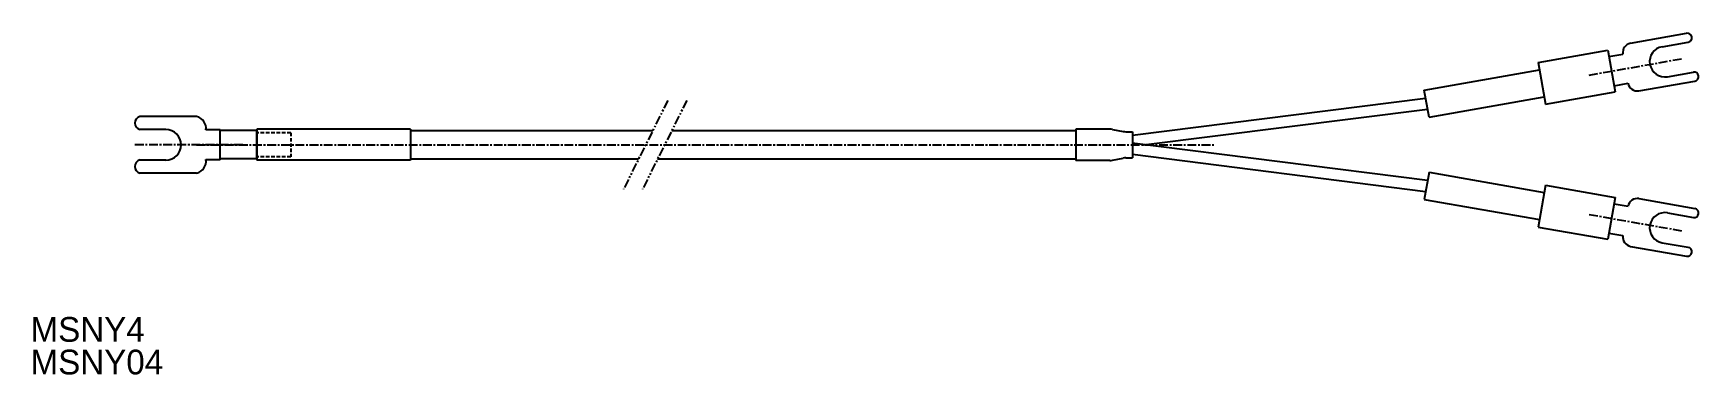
# Model space of a CAD drawing. Extents: x 85 to 321, y 222 to 271.
import ezdxf

# ---------------------------------------------------------------- set-up
doc = ezdxf.new("R2010")
doc.units = 0
for name, pattern in [('CENTER', [2, 1.25, -0.25, 0.25, -0.25]), ('DASHED', [0.75, 0.5, -0.25]), ('PHANTOM', [2.5, 1.25, -0.25, 0.25, -0.25, 0.25, -0.25])]:
    doc.linetypes.add(name, pattern=pattern)
doc.layers.get('0').update_dxf_attribs({"linetype": 'CONTINUOUS'})
doc.layers.add('CENTER', color=1, linetype='CENTER')

msp = doc.modelspace()

# ---------------------------------------------------------------- linework, layer by layer
at = {"color": 7, "linetype": 'CONTINUOUS'}
for p, q in [((311.01, 269.18), (318.92, 270.58)), ((315.49, 268.68), (319.15, 269.32)), ((297.96, 266.45), (307.81, 268.18)), ((297.96, 266.45), (299, 260.54)), ((307.81, 268.18), (308.85, 262.28)), ((307.96, 267.3), (309.93, 267.65)), ((281.87, 262.54), (298.14, 265.4)), ((308.69, 263.16), (310.66, 263.51)), ((312.2, 262.44), (320.11, 263.83)), ((316.24, 264.44), (319.89, 265.09)), ((240.64, 256.16), (282.07, 261.41)), ((282.55, 258.71), (281.87, 262.54)), ((282.55, 258.71), (298.82, 261.58)), ((299, 260.54), (308.85, 262.28)), ((108.43, 258.8), (100.4, 258.8)), ((242.21, 254.81), (282.35, 259.84)), ((104.11, 256.95), (100.4, 256.95)), ((111.76, 256.9), (109.76, 256.9)), ((111.76, 252.7), (111.76, 256.9)), ((116.94, 256.81), (111.76, 256.81)), ((138.68, 257.01), (116.94, 257.01)), ((116.94, 252.81), (116.94, 256.81)), ((138.68, 257.01), (138.68, 252.61)), ((138.68, 256.81), (172.88, 256.81)), ((175.56, 256.81), (232.64, 256.81)), ((237.44, 257.03), (232.64, 257.03)), ((232.64, 257.03), (232.64, 252.59)), ((237.83, 256.99), (239.34, 256.7)), ((239.72, 256.66), (240.64, 256.66)), ((240.64, 256.66), (240.64, 252.96)), ((240.62, 255.09), (282.35, 249.79)), ((104.11, 252.65), (100.4, 252.65)), ((111.76, 252.7), (109.76, 252.7)), ((116.94, 252.81), (111.76, 252.81)), ((138.68, 252.61), (116.94, 252.61)), ((138.68, 252.81), (170.88, 252.81)), ((173.57, 252.81), (232.64, 252.81)), ((237.44, 252.59), (232.64, 252.59)), ((237.83, 252.63), (239.34, 252.93)), ((239.72, 252.96), (240.64, 252.96)), ((240.64, 253.47), (282.07, 248.21)), ((108.43, 250.8), (100.4, 250.8)), ((282.55, 250.91), (281.87, 247.09)), ((282.55, 250.91), (298.82, 248.04)), ((281.87, 247.09), (298.14, 244.22)), ((299, 249.08), (297.96, 243.17)), ((299, 249.08), (308.85, 247.35)), ((308.85, 247.35), (307.81, 241.44)), ((312.2, 247.19), (320.11, 245.79)), ((308.69, 246.46), (310.66, 246.11)), ((316.24, 245.18), (319.89, 244.54)), ((297.96, 243.17), (307.81, 241.44)), ((307.96, 242.32), (309.93, 241.98)), ((311.01, 240.44), (318.92, 239.05)), ((315.49, 240.95), (319.15, 240.3))]:
    msp.add_line(p, q, dxfattribs=at)
at = {"color": 3, "linetype": 'PHANTOM'}
for p, q in [((175.01, 261.09), (168.75, 248.52)), ((177.69, 261.09), (171.43, 248.52))]:
    msp.add_line(p, q, dxfattribs=at)
msp.add_line((116.94, 257.01), (116.94, 252.61))
at = {"color": 3, "linetype": 'DASHED'}
for p, q in [((121.74, 256.51), (116.94, 256.51)), ((121.74, 256.51), (121.74, 253.11)), ((121.74, 253.11), (116.94, 253.11))]:
    msp.add_line(p, q, dxfattribs=at)
at = {"color": 7, "linetype": 'CONTINUOUS'}
for centre, radius, start, end in [((319.04, 269.95), 0.638, 280, 100), ((311.25, 267.87), 1.33, 100, 189.7848), ((315.86, 266.56), 2.15, 100, 280), ((311.97, 263.75), 1.33, 190.2152, 280), ((320, 264.46), 0.638, 280, 100), ((100.69, 257.88), 0.969, 107.2659, 252.7341), ((108.05, 257.12), 1.73, 352.8616, 77.1224), ((104.11, 254.8), 2.15, 270, 90), ((237.44, 255.03), 2, 79.002, 90), ((239.72, 258.66), 2, 259.002, 270), ((100.69, 251.73), 0.969, 107.2645, 252.7328), ((108.05, 252.49), 1.73, 282.8763, 7.1371), ((237.44, 254.59), 2, 270.0056, 281.0036), ((239.72, 250.96), 2, 90.0056, 101.0036), ((311.97, 245.88), 1.33, 80, 169.7848), ((315.86, 243.06), 2.15, 80, 260), ((320, 245.16), 0.638, 260, 80), ((311.25, 241.75), 1.33, 170.2152, 260), ((319.04, 239.67), 0.638, 260, 80)]:
    msp.add_arc(centre, radius, start, end, dxfattribs=at)
at = {"layer": 'CENTER', "color": 1, "linetype": 'CENTER'}
for p, q in [((305.17, 264.67), (318.37, 267)), ((114.97, 254.8), (99.52, 254.8)), ((108.41, 254.8), (252.17, 254.81)), ((305.17, 244.95), (318.37, 242.62))]:
    msp.add_line(p, q, dxfattribs=at)

# ---------------------------------------------------------------- texts
at = {"color": 7, "linetype": 'CONTINUOUS'}
for s, p in [('MSNY4', (84.99, 226.94)), ('MSNY04', (84.99, 222.32))]:
    msp.add_text(s, height=3.5, dxfattribs=at).set_placement(p)

doc.saveas('drawing.dxf')
